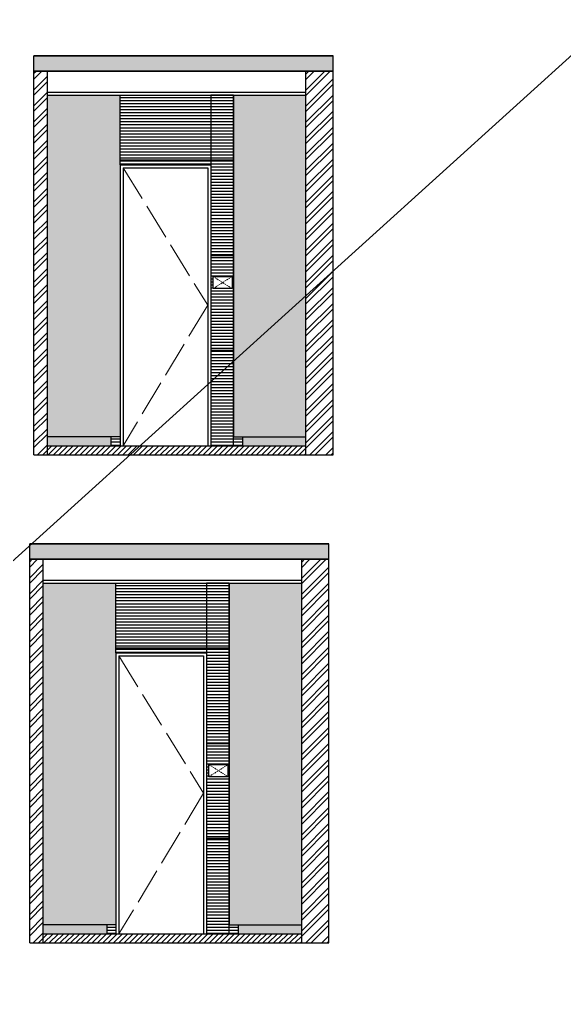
# Model space of a CAD drawing. Header units: millimetres. Extents: x 56222 to 3066687, y -650199 to -121287.
# Drawn here: x 155614.4 to 155794.6, y -181267 to -180940.9 of the extents above; entities that cross this region are included whole.
import ezdxf

# ---------------------------------------------------------------- set-up
doc = ezdxf.new("R2010")
doc.units = ezdxf.units.MM
doc.header["$MEASUREMENT"] = 0
doc.linetypes.add('ACAD_ISO02W100', pattern=[15, 12, -3])
doc.linetypes.add('DASHED', pattern=[0.75, 0.5, -0.25])
doc.layers.add('AR HATCH-7', color=7, linetype='Continuous')
for name, color, linetype, lineweight in [('dim05', 1, 'Continuous', 13), ('Flooring', 253, 'Continuous', 30), ('FURNITURE', 32, 'Continuous', 9), ('TILE', 14, 'Continuous', 9), ('wall', 7, 'Continuous', 30), ('XX~SLAB ( BEAM )~ ( DIM )', 7, 'Continuous', 9), ('XX~STR BEAM', 5, 'ACAD_ISO02W100', 9)]:
    doc.layers.add(name, color=color, linetype=linetype, lineweight=lineweight)
doc.layers.add('hatch', color=253, linetype='Continuous', lineweight=0, transparency=0.4)

msp = doc.modelspace()

# ---------------------------------------------------------------- hatches: boundary and pattern name
at = {"layer": 'AR HATCH-7', "lineweight": 30, "transparency": 33554559}
h = msp.add_hatch(dxfattribs=at)
h.set_pattern_fill('ANSI31', color=9, scale=10)
h.set_pattern_definition([(45, (10218.5341, -2895.1333), (-0.8838834765, 0.8838834765), [])])
h.paths.add_polyline_path([(155709.116, -181084.894), (155709.116, -181081.894), (155623.616, -181081.894), (155623.616, -181084.894)])
h = msp.add_hatch(dxfattribs=at)
h.set_pattern_fill('ANSI31', color=9, scale=10)
h.set_pattern_definition([(45, (10217.1492, -3056.6343), (-0.8838834765, 0.8838834765), [])])
h.paths.add_polyline_path([(155707.731, -181246.395), (155707.731, -181243.395), (155622.231, -181243.395), (155622.231, -181246.395)])
at = {"layer": 'hatch'}
h = msp.add_hatch(dxfattribs=at)
h.set_pattern_fill('AR-CONC', color=256, scale=0.5)
h.set_pattern_definition([(50, (10218.534, -2895.1333), (3.586300913, -0.313760675), [0.375, -4.125]), (355, (10218.534, -2895.1333), (-0.69375667, 3.76096067), [0.3, -3.3]), (100.4514445, (10218.833, -2895.1594), (2.892544234, 3.447199955), [0.31870096, -3.50571056]), (46.1842, (10218.534, -2894.1333), (5.33620665, -0.8275964), [0.5625, -6.1875]), (96.6356355, (10218.979, -2894.202), (4.67330973, 4.870593), [0.47805171, -5.2585688]), (351.184164, (10218.534, -2894.133), (4.67330973, 4.870593), [0.45, -4.95]), (21, (10219.034, -2894.3833), (2.98453526, -2.013094453), [0.375, -4.125]), (326, (10219.034, -2894.3833), (1.21657666, 3.625750225), [0.3, -3.3]), (71.4514447, (10219.283, -2894.551), (4.201111884, 1.612655764), [0.31870095, -3.50571056]), (37.5, (10218.5341, -2895.1333), (0.0607992766, 1.664469269), [0, -3.26, 0, -3.35, 0, -3.3125]), (7.5, (10218.5341, -2895.1333), (1.315347687, 1.97205856), [0, -1.91, 0, -3.185, 0, -1.2625]), (327.5, (10217.4191, -2895.1333), (2.669112181, -0.112774359), [0, -1.25, 0, -3.9, 0, -5.175]), (317.5, (10216.9191, -2895.1333), (2.915930847, 0.500524912), [0, -1.625, 0, -2.59, 0, -3.675])])
h.paths.add_polyline_path([(155619.116, -180952.894), (155619.116, -180957.954), (155718.116, -180957.954), (155718.116, -180952.894)])
at = {"layer": 'hatch', "ltscale": 10}
h = msp.add_hatch(dxfattribs=at)
h.set_pattern_fill('ANSI32', color=256, scale=10, style=0)
h.set_pattern_definition([(45, (10218.534, -2895.1333), (-2.65165043, 2.65165043), []), (45, (10220.302, -2895.1333), (-2.65165043, 2.65165043), [])])
h.paths.add_polyline_path([(155619.116, -181084.894), (155623.616, -181084.894), (155623.616, -180957.954), (155619.116, -180957.954)])
h.paths.add_polyline_path([(155709.116, -181084.894), (155718.116, -181084.894), (155718.116, -180957.954), (155709.116, -180957.954)])
at = {"layer": 'hatch'}
h = msp.add_hatch(dxfattribs=at)
h.set_pattern_fill('AR-CONC', color=256, scale=0.5)
h.set_pattern_definition([(50, (10217.1492, -3056.6343), (3.586300913, -0.313760675), [0.375, -4.125]), (355, (10217.149, -3056.6343), (-0.69375667, 3.76096067), [0.3, -3.3]), (100.4514445, (10217.448, -3056.6604), (2.892544234, 3.447199955), [0.31870096, -3.50571056]), (46.1842, (10217.149, -3055.6343), (5.33620665, -0.8275964), [0.5625, -6.1875]), (96.6356355, (10217.594, -3055.703), (4.67330973, 4.870593), [0.47805171, -5.2585688]), (351.184164, (10217.149, -3055.6343), (4.67330973, 4.870593), [0.45, -4.95]), (21, (10217.6492, -3055.8843), (2.98453526, -2.013094453), [0.375, -4.125]), (326, (10217.649, -3055.8843), (1.21657666, 3.625750225), [0.3, -3.3]), (71.4514447, (10217.898, -3056.052), (4.201111884, 1.612655764), [0.31870095, -3.50571056]), (37.5, (10217.1492, -3056.6343), (0.0607992766, 1.664469269), [0, -3.26, 0, -3.35, 0, -3.3125]), (7.5, (10217.1492, -3056.6343), (1.315347687, 1.97205856), [0, -1.91, 0, -3.185, 0, -1.2625]), (327.5, (10216.0342, -3056.6343), (2.669112181, -0.112774359), [0, -1.25, 0, -3.9, 0, -5.175]), (317.5, (10215.5342, -3056.6343), (2.915930847, 0.500524912), [0, -1.625, 0, -2.59, 0, -3.675])])
h.paths.add_polyline_path([(155617.731, -181114.395), (155617.731, -181119.455), (155716.731, -181119.455), (155716.731, -181114.395)])
at = {"layer": 'hatch', "ltscale": 10}
h = msp.add_hatch(dxfattribs=at)
h.set_pattern_fill('ANSI32', color=256, scale=10, style=0)
h.set_pattern_definition([(45, (10217.149, -3056.6343), (-2.65165043, 2.65165043), []), (45, (10218.917, -3056.6343), (-2.65165043, 2.65165043), [])])
h.paths.add_polyline_path([(155617.731, -181246.395), (155622.231, -181246.395), (155622.231, -181119.455), (155617.731, -181119.455)])
h.paths.add_polyline_path([(155707.731, -181246.395), (155716.731, -181246.395), (155716.731, -181119.455), (155707.731, -181119.455)])
at = {"layer": 'XX~SLAB ( BEAM )~ ( DIM )', "lineweight": 30, "true_color": 0xdfc29f, "transparency": 33554615}
h = msp.add_hatch(color=9, dxfattribs=at)
h.dxf.hatch_style = 1
h.paths.add_polyline_path([(155263.82, -181050.398), (155263.82, -181045.476), (155263.82, -181036.618), (155263.82, -181027.76), (155263.82, -181018.902), (155263.82, -180987.406), (155263.82, -180965.894), (155240.07, -180965.894), (155240.07, -181078.894), (155263.82, -181078.894)])
h.paths.add_polyline_path([(155240.07, -180965.894), (155216.32, -180965.894), (155216.32, -181078.894), (155240.07, -181078.894)])
h.paths.add_polyline_path([(155263.82, -181078.894), (155216.32, -181078.894), (155216.32, -181081.894), (155263.82, -181081.894)])
h.paths.add_polyline_path([(155262.435, -181148.907), (155262.435, -181127.395), (155238.685, -181127.395), (155238.685, -181240.395), (155262.435, -181240.395), (155262.435, -181211.899), (155262.435, -181180.403)])
h.paths.add_polyline_path([(155238.685, -181127.395), (155214.935, -181127.395), (155214.935, -181240.395), (155238.685, -181240.395)])
h.paths.add_polyline_path([(155262.435, -181240.395), (155214.935, -181240.395), (155214.935, -181243.395), (155262.435, -181243.395)])
h.paths.add_polyline_path([(155646.231, -181150.395), (155646.231, -181127.395), (155622.231, -181127.395), (155622.231, -181240.395), (155646.231, -181240.395)])
h.paths.add_polyline_path([(155707.731, -181127.395), (155683.731, -181127.395), (155683.731, -181148.907), (155683.731, -181180.403), (155683.731, -181211.899), (155683.731, -181240.395), (155707.731, -181240.395)])
h.paths.add_polyline_path([(155599.46, -181131.617), (155594.96, -181131.617), (155594.96, -181127.395), (155575.71, -181127.395), (155575.71, -181240.395), (155599.46, -181240.395)])
h.paths.add_polyline_path([(155575.71, -181127.395), (155551.96, -181127.395), (155551.96, -181148.907), (155551.96, -181180.403), (155551.96, -181189.261), (155551.96, -181198.119), (155551.96, -181206.977), (155551.96, -181215.835), (155551.96, -181224.693), (155551.96, -181233.551), (155551.96, -181240.395), (155575.71, -181240.395)])
h = msp.add_hatch(color=9, dxfattribs=at)
h.dxf.hatch_style = 1
h.paths.add_polyline_path([(155709.116, -180965.894), (155685.116, -180965.894), (155685.116, -181078.894), (155709.116, -181078.894)])
h.paths.add_polyline_path([(155647.616, -180988.894), (155647.616, -180965.894), (155623.616, -180965.894), (155623.616, -181078.894), (155647.616, -181078.894)])
at = {"layer": 'XX~SLAB ( BEAM )~ ( DIM )', "lineweight": 30, "true_color": 0xdeceba, "transparency": 33554493}
h = msp.add_hatch(dxfattribs=at)
h.set_pattern_fill('_USER', color=254, pattern_type=0)
h.set_pattern_definition([(0, (4204.8442, 143.349), (0, 1), [])])
h.paths.add_polyline_path([(155677.619, -180965.894), (155647.616, -180965.894), (155647.616, -180987.406), (155677.619, -180987.406)])
h.paths.add_polyline_path([(155685.116, -180965.894), (155677.619, -180965.894), (155677.619, -180987.406), (155685.116, -180987.406)])
h.paths.add_polyline_path([(155677.619, -180987.406), (155647.616, -180987.406), (155647.616, -180988.894), (155677.619, -180988.894)])
h.paths.add_polyline_path([(155685.116, -180987.406), (155677.619, -180987.406), (155677.619, -181018.902), (155685.116, -181018.902)])
h.paths.add_polyline_path([(155685.116, -181018.902), (155677.619, -181018.902), (155677.619, -181050.398), (155685.116, -181050.398)])
h.paths.add_polyline_path([(155684.701, -181025.894), (155684.699, -181025.895), (155684.699, -181029.894), (155678.436, -181029.894), (155678.436, -181025.894)], flags=16)
h.paths.add_polyline_path([(155685.116, -181050.398), (155677.619, -181050.398), (155677.619, -181081.894), (155685.116, -181081.894)])
h.paths.add_polyline_path([(155688.116, -181078.894), (155685.116, -181078.894), (155685.116, -181081.894), (155688.116, -181081.894)])
h.paths.add_polyline_path([(155647.616, -181078.894), (155644.616, -181078.894), (155644.616, -181081.894), (155647.616, -181081.894)])
at = {"layer": 'XX~SLAB ( BEAM )~ ( DIM )', "lineweight": 30, "true_color": 0xdfc29f, "transparency": 33554615}
h = msp.add_hatch(color=9, dxfattribs=at)
h.dxf.hatch_style = 1
h.paths.add_polyline_path([(155709.116, -181078.894), (155688.116, -181078.894), (155688.116, -181081.894), (155709.116, -181081.894)])
h.paths.add_polyline_path([(155644.616, -181078.894), (155623.616, -181078.894), (155623.616, -181081.894), (155644.616, -181081.894)])
at = {"layer": 'XX~SLAB ( BEAM )~ ( DIM )', "lineweight": 30, "true_color": 0xdeceba, "transparency": 33554493}
h = msp.add_hatch(dxfattribs=at)
h.set_pattern_fill('_USER', color=254, pattern_type=0)
h.set_pattern_definition([(0, (4203.4593, -18.152), (0, 1), [])])
h.paths.add_polyline_path([(155676.235, -181127.395), (155646.231, -181127.395), (155646.231, -181148.907), (155676.235, -181148.907)])
h.paths.add_polyline_path([(155683.731, -181127.395), (155676.235, -181127.395), (155676.235, -181148.907), (155683.731, -181148.907)])
h.paths.add_polyline_path([(155676.235, -181148.907), (155646.231, -181148.907), (155646.231, -181150.395), (155676.235, -181150.395)])
h.paths.add_polyline_path([(155683.731, -181148.907), (155676.235, -181148.907), (155676.235, -181180.403), (155683.731, -181180.403)])
h.paths.add_polyline_path([(155683.731, -181180.403), (155676.235, -181180.403), (155676.235, -181211.899), (155683.731, -181211.899)])
h.paths.add_polyline_path([(155683.316, -181187.395), (155683.314, -181187.396), (155683.314, -181191.395), (155677.051, -181191.395), (155677.051, -181187.395)], flags=16)
h.paths.add_polyline_path([(155683.731, -181211.899), (155676.235, -181211.899), (155676.235, -181243.395), (155683.731, -181243.395)])
h.paths.add_polyline_path([(155686.731, -181240.395), (155683.731, -181240.395), (155683.731, -181243.395), (155686.731, -181243.395)])
h.paths.add_polyline_path([(155646.231, -181240.395), (155643.231, -181240.395), (155643.231, -181243.395), (155646.231, -181243.395)])
at = {"layer": 'XX~SLAB ( BEAM )~ ( DIM )', "lineweight": 30, "true_color": 0xdfc29f, "transparency": 33554615}
h = msp.add_hatch(color=9, dxfattribs=at)
h.dxf.hatch_style = 1
h.paths.add_polyline_path([(155599.46, -181240.395), (155551.96, -181240.395), (155551.96, -181242.409), (155551.96, -181243.395), (155599.46, -181243.395)])
h.paths.add_polyline_path([(155643.231, -181240.395), (155622.231, -181240.395), (155622.231, -181243.395), (155643.231, -181243.395)])
h.paths.add_polyline_path([(155707.731, -181240.395), (155686.731, -181240.395), (155686.731, -181243.395), (155707.731, -181243.395)])

# ---------------------------------------------------------------- linework, layer by layer
at = {"color": 6, "lineweight": 30}
for p, q in [((155623.616, -180964.894), (155709.116, -180964.894)), ((155623.616, -180965.894), (155709.116, -180965.894)), ((155622.231, -181126.395), (155707.731, -181126.395)), ((155622.231, -181127.395), (155707.731, -181127.395))]:
    msp.add_line(p, q, dxfattribs=at)
at = {"layer": 'dim05', "color": 1, "lineweight": 35}
for p, q in [((155619.116, -180952.894), (155718.116, -180952.894)), ((155619.116, -180957.954), (155718.116, -180957.954)), ((155617.731, -181114.395), (155716.731, -181114.395)), ((155617.731, -181119.455), (155716.731, -181119.455))]:
    msp.add_line(p, q, dxfattribs=at)
at = {"layer": 'Flooring', "ltscale": 4}
for p, q in [((155623.616, -181081.894), (155709.116, -181081.894)), ((155622.231, -181243.395), (155707.731, -181243.395))]:
    msp.add_line(p, q, dxfattribs=at)
at = {"layer": 'FURNITURE', "lineweight": 30}
for p, q in [((155647.616, -180988.894), (155647.616, -180965.894)), ((155685.116, -180965.894), (155685.116, -181078.894)), ((155647.616, -181078.894), (155623.616, -181078.894)), ((155644.616, -181078.894), (155644.616, -181081.894)), ((155685.116, -181078.894), (155709.116, -181078.894)), ((155688.116, -181078.894), (155688.116, -181081.894)), ((155646.231, -181150.395), (155646.231, -181127.395)), ((155683.731, -181127.395), (155683.731, -181240.395)), ((155646.231, -181240.395), (155622.231, -181240.395)), ((155643.231, -181240.395), (155643.231, -181243.395)), ((155683.731, -181240.395), (155707.731, -181240.395)), ((155686.731, -181240.395), (155686.731, -181243.395))]:
    msp.add_line(p, q, dxfattribs=at)
at = {"layer": 'FURNITURE', "color": 9, "linetype": 'ACAD_ISO02W100', "lineweight": 5, "true_color": 0xc7c8ca}
for p, q in [((155648.616, -180989.894), (155676.619, -181035.394)), ((155676.619, -181035.394), (155648.616, -181081.894)), ((155647.231, -181151.395), (155675.235, -181196.895)), ((155675.235, -181196.895), (155647.231, -181243.395))]:
    msp.add_line(p, q, dxfattribs=at)
at = {"layer": 'TILE', "color": 1, "linetype": 'Continuous', "lineweight": 25}
msp.add_line((157411.924, -179491.172), (155066.713, -181613.565), dxfattribs=at)
at = {"layer": 'wall', "lineweight": 30}
for p, q in [((155619.116, -181084.894), (155619.116, -180957.954)), ((155623.616, -181084.894), (155623.616, -180957.954)), ((155709.116, -181084.894), (155709.116, -180957.954)), ((155718.116, -181084.894), (155718.116, -180957.954)), ((155647.616, -180988.894), (155677.619, -180988.894)), ((155647.616, -180988.894), (155647.616, -181081.894)), ((155648.616, -180989.894), (155676.619, -180989.894)), ((155648.616, -180989.894), (155648.616, -181081.894)), ((155676.619, -180989.894), (155676.619, -181081.894)), ((155677.619, -180988.894), (155677.619, -181081.894)), ((155619.116, -181084.894), (155718.116, -181084.894)), ((155617.731, -181246.395), (155617.731, -181119.455)), ((155622.231, -181246.395), (155622.231, -181119.455)), ((155707.731, -181246.395), (155707.731, -181119.455)), ((155716.731, -181246.395), (155716.731, -181119.455)), ((155646.231, -181150.395), (155676.235, -181150.395)), ((155646.231, -181150.395), (155646.231, -181243.395)), ((155647.231, -181151.395), (155675.235, -181151.395)), ((155647.231, -181151.395), (155647.231, -181243.395)), ((155675.235, -181151.395), (155675.235, -181243.395)), ((155676.235, -181150.395), (155676.235, -181243.395)), ((155617.731, -181246.395), (155716.731, -181246.395))]:
    msp.add_line(p, q, dxfattribs=at)
at = {"layer": 'XX~SLAB ( BEAM )~ ( DIM )', "color": 242, "lineweight": 30, "true_color": 0xcd2027}
for p, q in [((155619.116, -180957.954), (155619.116, -180952.894)), ((155718.116, -180957.954), (155718.116, -180952.894)), ((155617.731, -181119.455), (155617.731, -181114.395)), ((155716.731, -181119.455), (155716.731, -181114.395))]:
    msp.add_line(p, q, dxfattribs=at)
at = {"layer": 'XX~SLAB ( BEAM )~ ( DIM )', "color": 242, "linetype": 'DASHED', "true_color": 0xcd2027}
for p, q in [((155678.436, -181025.894), (155684.699, -181029.894)), ((155678.436, -181029.894), (155684.699, -181025.895)), ((155677.051, -181187.395), (155683.314, -181191.395)), ((155677.051, -181191.395), (155683.314, -181187.396))]:
    msp.add_line(p, q, dxfattribs=at)
at = {"layer": 'XX~SLAB ( BEAM )~ ( DIM )', "color": 27, "lineweight": 25, "true_color": 0x7d5120}
for points in [[(155677.619, -180965.894), (155677.619, -180987.406), (155647.616, -180987.406), (155647.616, -180965.894)], [(155677.619, -180965.894), (155677.619, -180987.406), (155685.116, -180987.406), (155685.116, -180965.894)], [(155677.619, -180987.406), (155677.619, -181018.902), (155685.116, -181018.902), (155685.116, -180987.406)], [(155677.619, -181018.902), (155677.619, -181050.398), (155685.116, -181050.398), (155685.116, -181018.902)], [(155677.619, -181050.398), (155677.619, -181081.894), (155685.116, -181081.894), (155685.116, -181050.398)], [(155676.235, -181127.395), (155676.235, -181148.907), (155646.231, -181148.907), (155646.231, -181127.395)], [(155676.235, -181127.395), (155676.235, -181148.907), (155683.731, -181148.907), (155683.731, -181127.395)], [(155676.235, -181148.907), (155676.235, -181180.403), (155683.731, -181180.403), (155683.731, -181148.907)], [(155676.235, -181180.403), (155676.235, -181211.899), (155683.731, -181211.899), (155683.731, -181180.403)], [(155676.235, -181211.899), (155676.235, -181243.395), (155683.731, -181243.395), (155683.731, -181211.899)]]:
    msp.add_lwpolyline(points, close=True, dxfattribs=at)
at = {"layer": 'XX~STR BEAM', "lineweight": 30}
for points in [[(155678.436, -181029.894), (155678.436, -181025.894), (155684.699, -181025.894), (155684.699, -181029.894)], [(155677.051, -181191.395), (155677.051, -181187.395), (155683.314, -181187.395), (155683.314, -181191.395)]]:
    msp.add_lwpolyline(points, close=True, dxfattribs=at)

doc.saveas('drawing.dxf')
